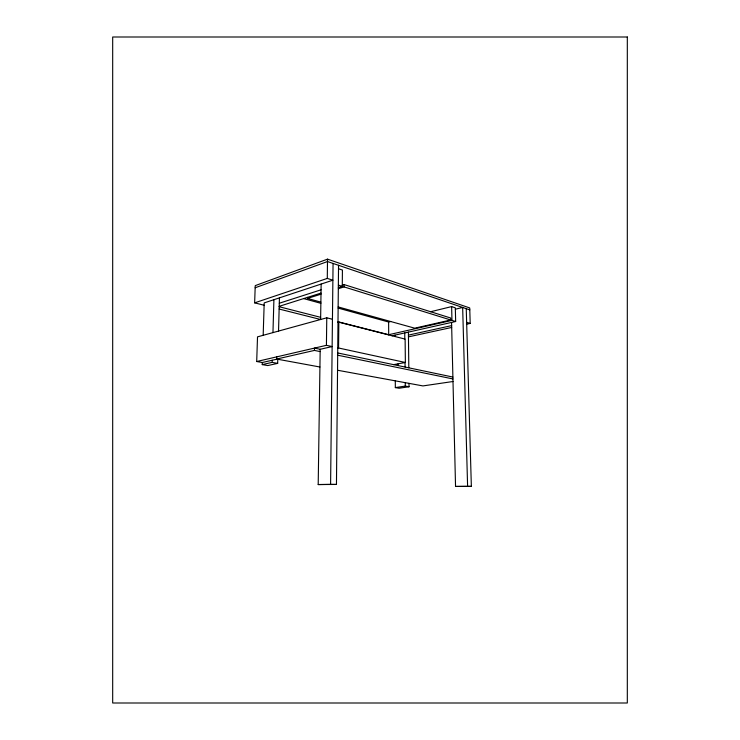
<?xml version="1.0" encoding="UTF-8"?>
<svg xmlns="http://www.w3.org/2000/svg" width="740" height="740" viewBox="0 0 740 740"><rect width="100%" height="100%" fill="white"/><g stroke="black" fill="none" stroke-linecap="round" stroke-linejoin="round"><path stroke-width="1.11" d="M338.319 288.711L344.045 286.907L344.063 284.576L450.669 318.006L450.725 319.985L414.714 328.181L338.143 306.924M332.445 319.264L326.775 317.802L257.52 336.857L256.697 361.518L326.423 345.321L332.14 346.561L320.189 349.289L318.2 484.552L336.46 484.45L338.541 265.299M337.755 348.189L338.578 348.004L338.818 322.178L405.122 339.105L405.363 362.489L393.578 364.644M338.328 287.61L342.278 286.352L342.417 270.063L338.513 268.75M318.2 484.552L330.595 484.367L333.065 263.44M326.423 345.321L326.775 317.802M327.524 259.148L255.235 285.631L254.643 302.854L327.284 278.416L327.524 259.148L469.733 307.951L470.196 323.426L466.69 324.185M321.142 284.068L320.624 319.495L279.137 309.043M276.704 356.865L276.649 359.057L314.435 350.418L314.472 348.096L320.189 349.289M320.873 302.124L307.498 298.414L307.526 297.36M277.065 359.131L262.312 362.507L262.247 364.607L267.788 365.56L277.667 363.377L277.778 359.27M278.536 331.076L279.443 297.859M262.247 364.607L272.107 362.387L272.163 360.25M272.958 332.611L273.911 299.691M263.172 335.303L264.199 302.901L332.88 280.183L327.284 278.416M255.161 287.768L327.496 261.544L469.798 309.875M279.295 303.233L321.058 289.803M342.287 285.141L344.063 284.576M279.211 306.323L321.012 293.086M307.498 298.414L320.993 294.168M337.995 322.4L338.818 322.178M338.134 308.09L388.62 322.02L390.692 321.512M430.652 311.725L451.631 306.591L455.313 307.822L455.655 321.512L392.071 335.775M455.341 309.209L462.657 307.452L467.606 486.328L471.352 486.384L466.246 308.673M338.004 321.761L388.694 334.721L451.964 320.374L455.655 321.512M408.443 335.118L451.65 325.609M408.462 336.867L451.687 327.459M395.289 380.841L395.336 387.594L405.289 386.095L409.035 386.761L408.989 383.357M409.035 386.761L399.091 388.241L395.336 387.594M453 381.507L422.938 385.919L337.542 370.24M451.567 322.437L455.544 486.448L467.606 486.328M471.352 486.384L455.544 486.448M330.595 484.367L336.46 484.45M256.697 361.518L262.312 362.507M272.107 362.387L277.667 363.377M276.649 359.057L319.921 367.003M314.435 350.418L320.152 351.593M337.69 355.2L452.936 378.936M337.708 352.952L452.889 377.058M338.578 348.004L405.363 362.489M254.643 302.854L264.125 305.25M279.202 306.73L320.651 317.331M303.668 298.581L320.855 303.326M338.356 285.141L342.278 286.352M344.045 286.907L450.725 319.985M466.644 322.307L470.196 323.426M451.631 306.591L451.964 320.374M408.406 332.112L408.813 367.836M404.743 332.935L404.808 339.031M405.048 362.545L405.095 367.059M405.252 382.673L405.289 386.095M398.055 363.83L398.065 365.588M394.947 335.128L394.957 336.515M388.62 322.02L388.694 334.721M627.317 37L112.683 37L112.683 703L627.317 703L627.317 37"/></g></svg>
